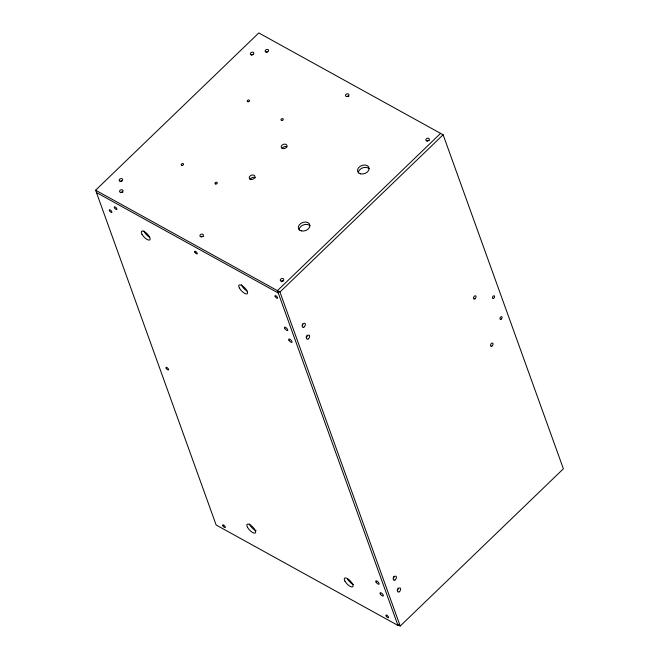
<?xml version="1.0" encoding="UTF-8"?>
<svg xmlns="http://www.w3.org/2000/svg" width="659" height="659" viewBox="0 0 659 659"><rect width="100%" height="100%" fill="white"/><g stroke="black" fill="none" stroke-linecap="round" stroke-linejoin="round"><path stroke-width="0.99" d="M399.156 624.287L397.962 625.44L216.152 525.009L95.613 190.204L258.798 32.95L443.128 134.782L563.387 468.796L400.202 626.05L397.674 624.65M440.599 133.382L277.423 290.644L397.962 625.44M400.202 626.05L279.951 292.036L443.128 134.782M95.613 190.204L279.951 292.036M96.469 192.568L278.271 293M398.11 588.083A2.241 1.326 -61.1 0 1 397.756 589.154M397.451 589.657A2.241 1.326 -61.1 0 1 397.08 590.077M393.86 576.271A2.241 1.326 -61.1 0 1 393.192 577.836M307.069 335.217A2.241 1.326 -61.1 0 1 306.04 337.202M302.687 323.931A2.241 1.326 -61.1 0 1 302.151 324.961M250.099 179.676A2.99 2.134 -19.8 0 1 252.323 177.535A2.99 2.134 -19.8 0 1 255.338 177.914M282.151 148.621A2.99 2.134 -19.8 0 1 286.953 146.817M251.664 55.158A1.796 1.285 -19.8 0 1 253.336 54.508M120.482 181.579A1.796 1.285 -19.8 0 1 122.154 180.928M120.877 192.708A1.796 1.285 -19.8 0 1 122.969 192.115M201.588 236.828A1.796 1.285 -19.8 0 1 203.326 236.507M281.319 281.821A1.796 1.285 -19.8 0 1 283.683 280.899M427.172 141.199A1.796 1.285 -19.8 0 1 429.264 140.598M347.161 96.527A1.796 1.285 -19.8 0 1 348.908 96.206M266.45 52.415A1.796 1.285 -19.8 0 1 267.669 51.806M358.339 172.946A5.98 4.275 -19.8 0 1 362.499 167.93A5.98 4.275 -19.8 0 1 369.106 168.753M299.145 229.991A5.98 4.275 -19.8 0 1 303.305 224.974A5.98 4.275 -19.8 0 1 309.911 225.798M247.001 291.023A5.98 2.224 46.1 0 1 241.367 284.754M149.56 237.191A5.98 2.224 46.1 0 1 143.926 230.922M353.545 584.541A5.98 2.224 46.1 0 1 347.375 578.899M256.104 530.709A5.98 2.224 46.1 0 1 249.423 523.971M474.851 298.865A1.796 1.063 -61.1 0 0 475.798 296.006A1.796 1.063 -61.1 0 0 473.599 297.407A1.796 1.063 -61.1 0 0 474.851 298.865M399.206 591.798A2.241 1.326 -61.1 0 0 400.392 588.223A2.241 1.326 -61.1 0 0 397.641 589.978A2.241 1.326 -61.1 0 0 399.206 591.798M491.869 346.132A1.796 1.063 -61.1 0 0 492.817 343.273A1.796 1.063 -61.1 0 0 490.617 344.673A1.796 1.063 -61.1 0 0 491.869 346.132M394.947 579.986A2.241 1.326 -61.1 0 0 396.133 576.403A2.241 1.326 -61.1 0 0 393.39 578.157A2.241 1.326 -61.1 0 0 394.947 579.986M303.906 327.111A2.241 1.326 -61.1 0 0 305.092 323.528A2.241 1.326 -61.1 0 0 302.349 325.291A2.241 1.326 -61.1 0 0 303.906 327.111M308.165 338.924A2.241 1.326 -61.1 0 0 309.351 335.349A2.241 1.326 -61.1 0 0 306.6 337.103A2.241 1.326 -61.1 0 0 308.165 338.924M493.583 298.329A1.499 0.89 -61.1 0 0 494.374 295.949A1.499 0.89 -61.1 0 0 492.545 297.118A1.499 0.89 -61.1 0 0 493.583 298.329M501.104 319.211A1.499 0.89 -61.1 0 0 501.886 316.822A1.499 0.89 -61.1 0 0 500.057 317.992A1.499 0.89 -61.1 0 0 501.104 319.211M281.78 120.408A1.194 0.857 -19.8 0 0 283.255 119.131A1.194 0.857 -19.8 0 0 281.335 118.999A1.194 0.857 -19.8 0 0 281.78 120.408M283.246 148.621A2.99 2.134 -19.8 0 0 286.945 145.425A2.99 2.134 -19.8 0 0 282.134 145.087A2.99 2.134 -19.8 0 0 283.246 148.621M251.252 179.454A2.99 2.134 -19.8 0 0 254.942 176.258A2.99 2.134 -19.8 0 0 250.14 175.92A2.99 2.134 -19.8 0 0 251.252 179.454M248.031 101.766A1.194 0.857 -19.8 0 0 249.506 100.489A1.194 0.857 -19.8 0 0 247.586 100.349A1.194 0.857 -19.8 0 0 248.031 101.766M215.79 184.001A1.194 0.857 -19.8 0 0 217.264 182.724A1.194 0.857 -19.8 0 0 215.345 182.592A1.194 0.857 -19.8 0 0 215.79 184.001M182.041 165.36A1.194 0.857 -19.8 0 0 183.515 164.083A1.194 0.857 -19.8 0 0 181.596 163.951A1.194 0.857 -19.8 0 0 182.041 165.36M120.457 192.346A1.796 1.285 -19.8 0 0 123.035 190.723A1.796 1.285 -19.8 0 0 120.375 190.072A1.796 1.285 -19.8 0 0 120.457 192.346M200.814 236.738A1.796 1.285 -19.8 0 0 203.392 235.115A1.796 1.285 -19.8 0 0 200.731 234.464A1.796 1.285 -19.8 0 0 200.814 236.738M281.171 281.129A1.796 1.285 -19.8 0 0 283.749 279.507A1.796 1.285 -19.8 0 0 281.088 278.856A1.796 1.285 -19.8 0 0 281.171 281.129M426.752 140.828A1.796 1.285 -19.8 0 0 429.33 139.214A1.796 1.285 -19.8 0 0 426.67 138.555A1.796 1.285 -19.8 0 0 426.752 140.828M346.395 96.436A1.796 1.285 -19.8 0 0 348.965 94.822A1.796 1.285 -19.8 0 0 346.313 94.171A1.796 1.285 -19.8 0 0 346.395 96.436M266.038 52.045A1.796 1.285 -19.8 0 0 268.608 50.43A1.796 1.285 -19.8 0 0 265.956 49.779A1.796 1.285 -19.8 0 0 266.038 52.045M251.244 54.788A1.796 1.285 -19.8 0 0 253.822 53.173A1.796 1.285 -19.8 0 0 251.161 52.522A1.796 1.285 -19.8 0 0 251.244 54.788M120.062 181.217A1.796 1.285 -19.8 0 0 122.64 179.594A1.796 1.285 -19.8 0 0 119.979 178.943A1.796 1.285 -19.8 0 0 120.062 181.217M360.531 173.836A5.98 4.275 -19.8 0 0 369.106 168.432A5.98 4.275 -19.8 0 0 360.259 166.257A5.98 4.275 -19.8 0 0 360.531 173.836M301.336 230.881A5.98 4.275 -19.8 0 0 309.919 225.477A5.98 4.275 -19.8 0 0 301.064 223.302A5.98 4.275 -19.8 0 0 301.336 230.881M114.501 207.824A1.796 0.667 46.1 0 0 116.808 209.521A1.796 0.667 46.1 0 0 115.523 207.231A1.796 0.667 46.1 0 0 114.501 207.824M194.858 252.216A1.796 0.667 46.1 0 0 197.165 253.913A1.796 0.667 46.1 0 0 195.888 251.623A1.796 0.667 46.1 0 0 194.858 252.216M275.215 296.608A1.796 0.667 46.1 0 0 277.521 298.305A1.796 0.667 46.1 0 0 276.245 296.015A1.796 0.667 46.1 0 0 275.215 296.608M109.46 210.715A1.796 0.667 46.1 0 0 111.766 212.42A1.796 0.667 46.1 0 0 110.49 210.13A1.796 0.667 46.1 0 0 109.46 210.715M166.183 368.274A1.796 0.667 46.1 0 0 168.49 369.971A1.796 0.667 46.1 0 0 167.205 367.681A1.796 0.667 46.1 0 0 166.183 368.274M222.899 525.824A1.796 0.667 46.1 0 0 225.213 527.521A1.796 0.667 46.1 0 0 223.928 525.231A1.796 0.667 46.1 0 0 222.899 525.824M386.149 616.008A1.796 0.667 46.1 0 0 388.456 617.705A1.796 0.667 46.1 0 0 387.179 615.415A1.796 0.667 46.1 0 0 386.149 616.008M142.031 234.332A5.98 2.224 46.1 0 0 149.725 240A5.98 2.224 46.1 0 0 145.466 232.363A5.98 2.224 46.1 0 0 142.031 234.332M239.472 288.164A5.98 2.224 46.1 0 0 247.166 293.832A5.98 2.224 46.1 0 0 242.907 286.195A5.98 2.224 46.1 0 0 239.472 288.164M344.978 581.213A5.98 2.224 46.1 0 0 352.672 586.872A5.98 2.224 46.1 0 0 348.405 579.245A5.98 2.224 46.1 0 0 344.978 581.213M247.537 527.381A5.98 2.224 46.1 0 0 255.231 533.049A5.98 2.224 46.1 0 0 250.964 525.412A5.98 2.224 46.1 0 0 247.537 527.381M284.737 328.437A2.241 0.832 46.1 0 0 287.621 330.554A2.241 0.832 46.1 0 0 286.022 327.696A2.241 0.832 46.1 0 0 284.737 328.437M288.988 340.25A2.241 0.832 46.1 0 0 291.879 342.375A2.241 0.832 46.1 0 0 290.281 339.509A2.241 0.832 46.1 0 0 288.988 340.25M376.058 582.095A2.241 0.832 46.1 0 0 378.941 584.22A2.241 0.832 46.1 0 0 377.343 581.353A2.241 0.832 46.1 0 0 376.058 582.095M380.317 593.907A2.241 0.832 46.1 0 0 383.2 596.033A2.241 0.832 46.1 0 0 381.602 593.174A2.241 0.832 46.1 0 0 380.317 593.907"/></g></svg>
